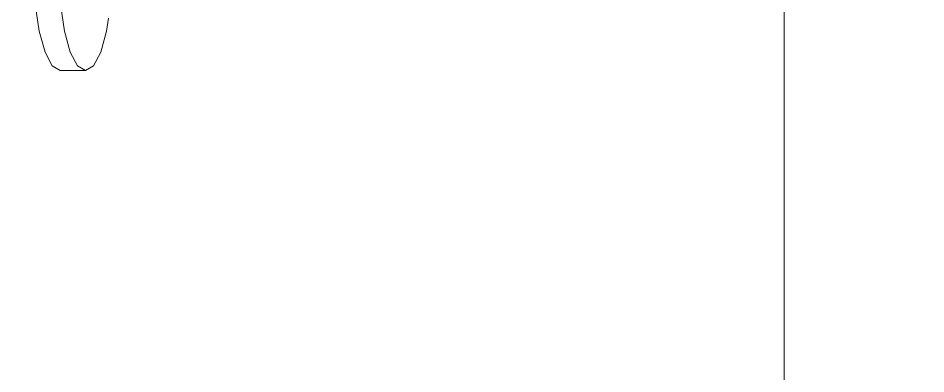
# Model space of a CAD drawing. Header units: millimetres. Extents: x -46169 to 237885, y -84465 to 18123.
# Drawn here: x 231655.5 to 231829.5, y -83610.7 to -83542.6 of the extents above; entities that cross this region are included whole.
import ezdxf

# ---------------------------------------------------------------- set-up
doc = ezdxf.new("R2010")
doc.units = ezdxf.units.MM
doc.header["$MEASUREMENT"] = 0
doc.linetypes.add('Wipeout_Contour', pattern=[1000, 0, -1000])
doc.layers.add('New_A-25-M_Wall_Int', color=7, linetype='Continuous')
doc.layers.add('New_A-35-M_FFE_Sanitary', color=7, linetype='Continuous')
doc.layers.add('New_A-25-M_Wall_Int_Pen_No__87', color=8, linetype='Continuous', lineweight=20)
doc.layers.add('New_A-35-M_FFE_Sanitary_Pen_No__74', color=7, linetype='Continuous', lineweight=20, true_color=0x606060)

# ---------------------------------------------------------------- blocks, each defined once
blk = doc.blocks.new('Section Elem_322_4', base_point=(208268.76, -84332.61))
at = {"color": 254, "linetype": 'Wipeout_Contour', "lineweight": 0, "ltscale": 986007.054778}
blk.add_wipeout([(232299.35, -81932.61), (231816.18, -81932.61), (231816.18, -84332.61), (232299.35, -84332.61)], dxfattribs=at).dxf.layer = 'New_A-25-M_Wall_Int'
at = {"color": 254, "linetype": 'Wipeout_Contour', "lineweight": 0, "ltscale": 1968828.299745807}
blk.add_wipeout([(231816.18, -81932.61), (231331.52, -81932.61), (231331.52, -84332.61), (231543.06, -84332.61), (231543.06, -82062.64), (231802.38, -82062.64), (231802.38, -84332.61), (231816.18, -84332.61)], dxfattribs=at).dxf.layer = 'New_A-25-M_Wall_Int'
blk = doc.blocks.new('Section Elem_333_4', base_point=(208268.76, -84332.61))
at = {"layer": 'New_A-25-M_Wall_Int_Pen_No__87', "linetype": 'Continuous'}
blk.add_line((231802.38, -82062.64), (231802.38, -84332.61), dxfattribs=at)
blk = doc.blocks.new('Section Elem_427_4', base_point=(208268.76, -84332.61))
at = {"color": 254, "linetype": 'Wipeout_Contour', "lineweight": 0, "ltscale": 985059.922921}
blk.add_wipeout([(231663.62, -83539.91), (231658.79, -83539.91), (231659.56, -83545.08), (231664.39, -83545.08)], dxfattribs=at).dxf.layer = 'New_A-35-M_FFE_Sanitary'
at = {"color": 254, "linetype": 'Wipeout_Contour', "lineweight": 0, "ltscale": 985069.756747}
blk.add_wipeout([(231664.39, -83545.08), (231659.56, -83545.08), (231660.69, -83549.13), (231665.52, -83549.13)], dxfattribs=at).dxf.layer = 'New_A-35-M_FFE_Sanitary'
at = {"layer": 'New_A-35-M_FFE_Sanitary_Pen_No__74', "linetype": 'Continuous'}
blk.add_line((231658.79, -83539.91), (231659.56, -83545.08), dxfattribs=at)
at = {"color": 254, "linetype": 'Wipeout_Contour', "lineweight": 0, "ltscale": 985079.006737}
blk.add_wipeout([(231665.52, -83549.13), (231660.69, -83549.13), (231662.08, -83551.72), (231666.91, -83551.72)], dxfattribs=at).dxf.layer = 'New_A-35-M_FFE_Sanitary'
at = {"layer": 'New_A-35-M_FFE_Sanitary_Pen_No__74', "linetype": 'Continuous'}
blk.add_line((231659.56, -83545.08), (231660.69, -83549.13), dxfattribs=at)
at = {"color": 254, "linetype": 'Wipeout_Contour', "lineweight": 0, "ltscale": 985086.85081}
blk.add_wipeout([(231666.91, -83551.72), (231662.08, -83551.72), (231663.61, -83552.61), (231668.44, -83552.61)], dxfattribs=at).dxf.layer = 'New_A-35-M_FFE_Sanitary'
at = {"layer": 'New_A-35-M_FFE_Sanitary_Pen_No__74', "linetype": 'Continuous'}
blk.add_line((231660.69, -83549.13), (231662.08, -83551.72), dxfattribs=at)
at = {"color": 254, "linetype": 'Wipeout_Contour', "lineweight": 0, "ltscale": 9604420.88244103}
blk.add_wipeout([(231663.39, -83528.16), (231663.28, -83534.1), (231663.62, -83539.91), (231664.39, -83545.08), (231665.52, -83549.13), (231666.91, -83551.72), (231668.44, -83552.61), (231669.96, -83551.72), (231671.35, -83549.13), (231672.48, -83545.08), (231672.85, -83542.6), (231668.39, -83542.6), (231667.94, -83542.42), (231667.51, -83541.94), (231667.1, -83541.18), (231666.74, -83540.15), (231666.43, -83538.9), (231666.17, -83537.45), (231665.99, -83535.86), (231665.88, -83534.17), (231665.85, -83532.43), (231665.9, -83530.7), (231666.02, -83529.02), (231666.22, -83527.46), (231666.48, -83526.05), (231666.81, -83524.83), (231667.18, -83523.86), (231667.6, -83523.15), (231668.03, -83522.73), (231668.48, -83522.61), (231672.77, -83522.61), (231672.92, -83522.59), (231671.96, -83517.94), (231670.68, -83514.59), (231669.21, -83512.83), (231667.67, -83512.83), (231666.19, -83514.59), (231664.92, -83517.94), (231663.95, -83522.61)], dxfattribs=at).dxf.layer = 'New_A-35-M_FFE_Sanitary'
at = {"layer": 'New_A-35-M_FFE_Sanitary_Pen_No__74', "linetype": 'Continuous'}
for p, q in [((231663.62, -83539.91), (231664.39, -83545.08)), ((231672.48, -83545.08), (231672.85, -83542.6)), ((231664.39, -83545.08), (231665.52, -83549.13)), ((231671.35, -83549.13), (231672.48, -83545.08)), ((231665.52, -83549.13), (231666.91, -83551.72)), ((231669.96, -83551.72), (231671.35, -83549.13)), ((231662.08, -83551.72), (231663.61, -83552.61)), ((231666.91, -83551.72), (231668.44, -83552.61)), ((231668.44, -83552.61), (231669.96, -83551.72)), ((231668.44, -83552.61), (231663.61, -83552.61))]:
    blk.add_line(p, q, dxfattribs=at)

msp = doc.modelspace()

# ---------------------------------------------------------------- block references
at = {"layer": 'New_A-25-M_Wall_Int'}
msp.add_blockref('Section Elem_322_4', (208268.76, -84332.61), dxfattribs=at)

# ---------------------------------------------------------------- next in the draw order: block references
msp.add_blockref('Section Elem_333_4', (208268.76, -84332.61), dxfattribs=at)

# ---------------------------------------------------------------- next in the draw order: block references
at = {"layer": 'New_A-35-M_FFE_Sanitary'}
msp.add_blockref('Section Elem_427_4', (208268.76, -84332.61), dxfattribs=at)

doc.saveas('drawing.dxf')
